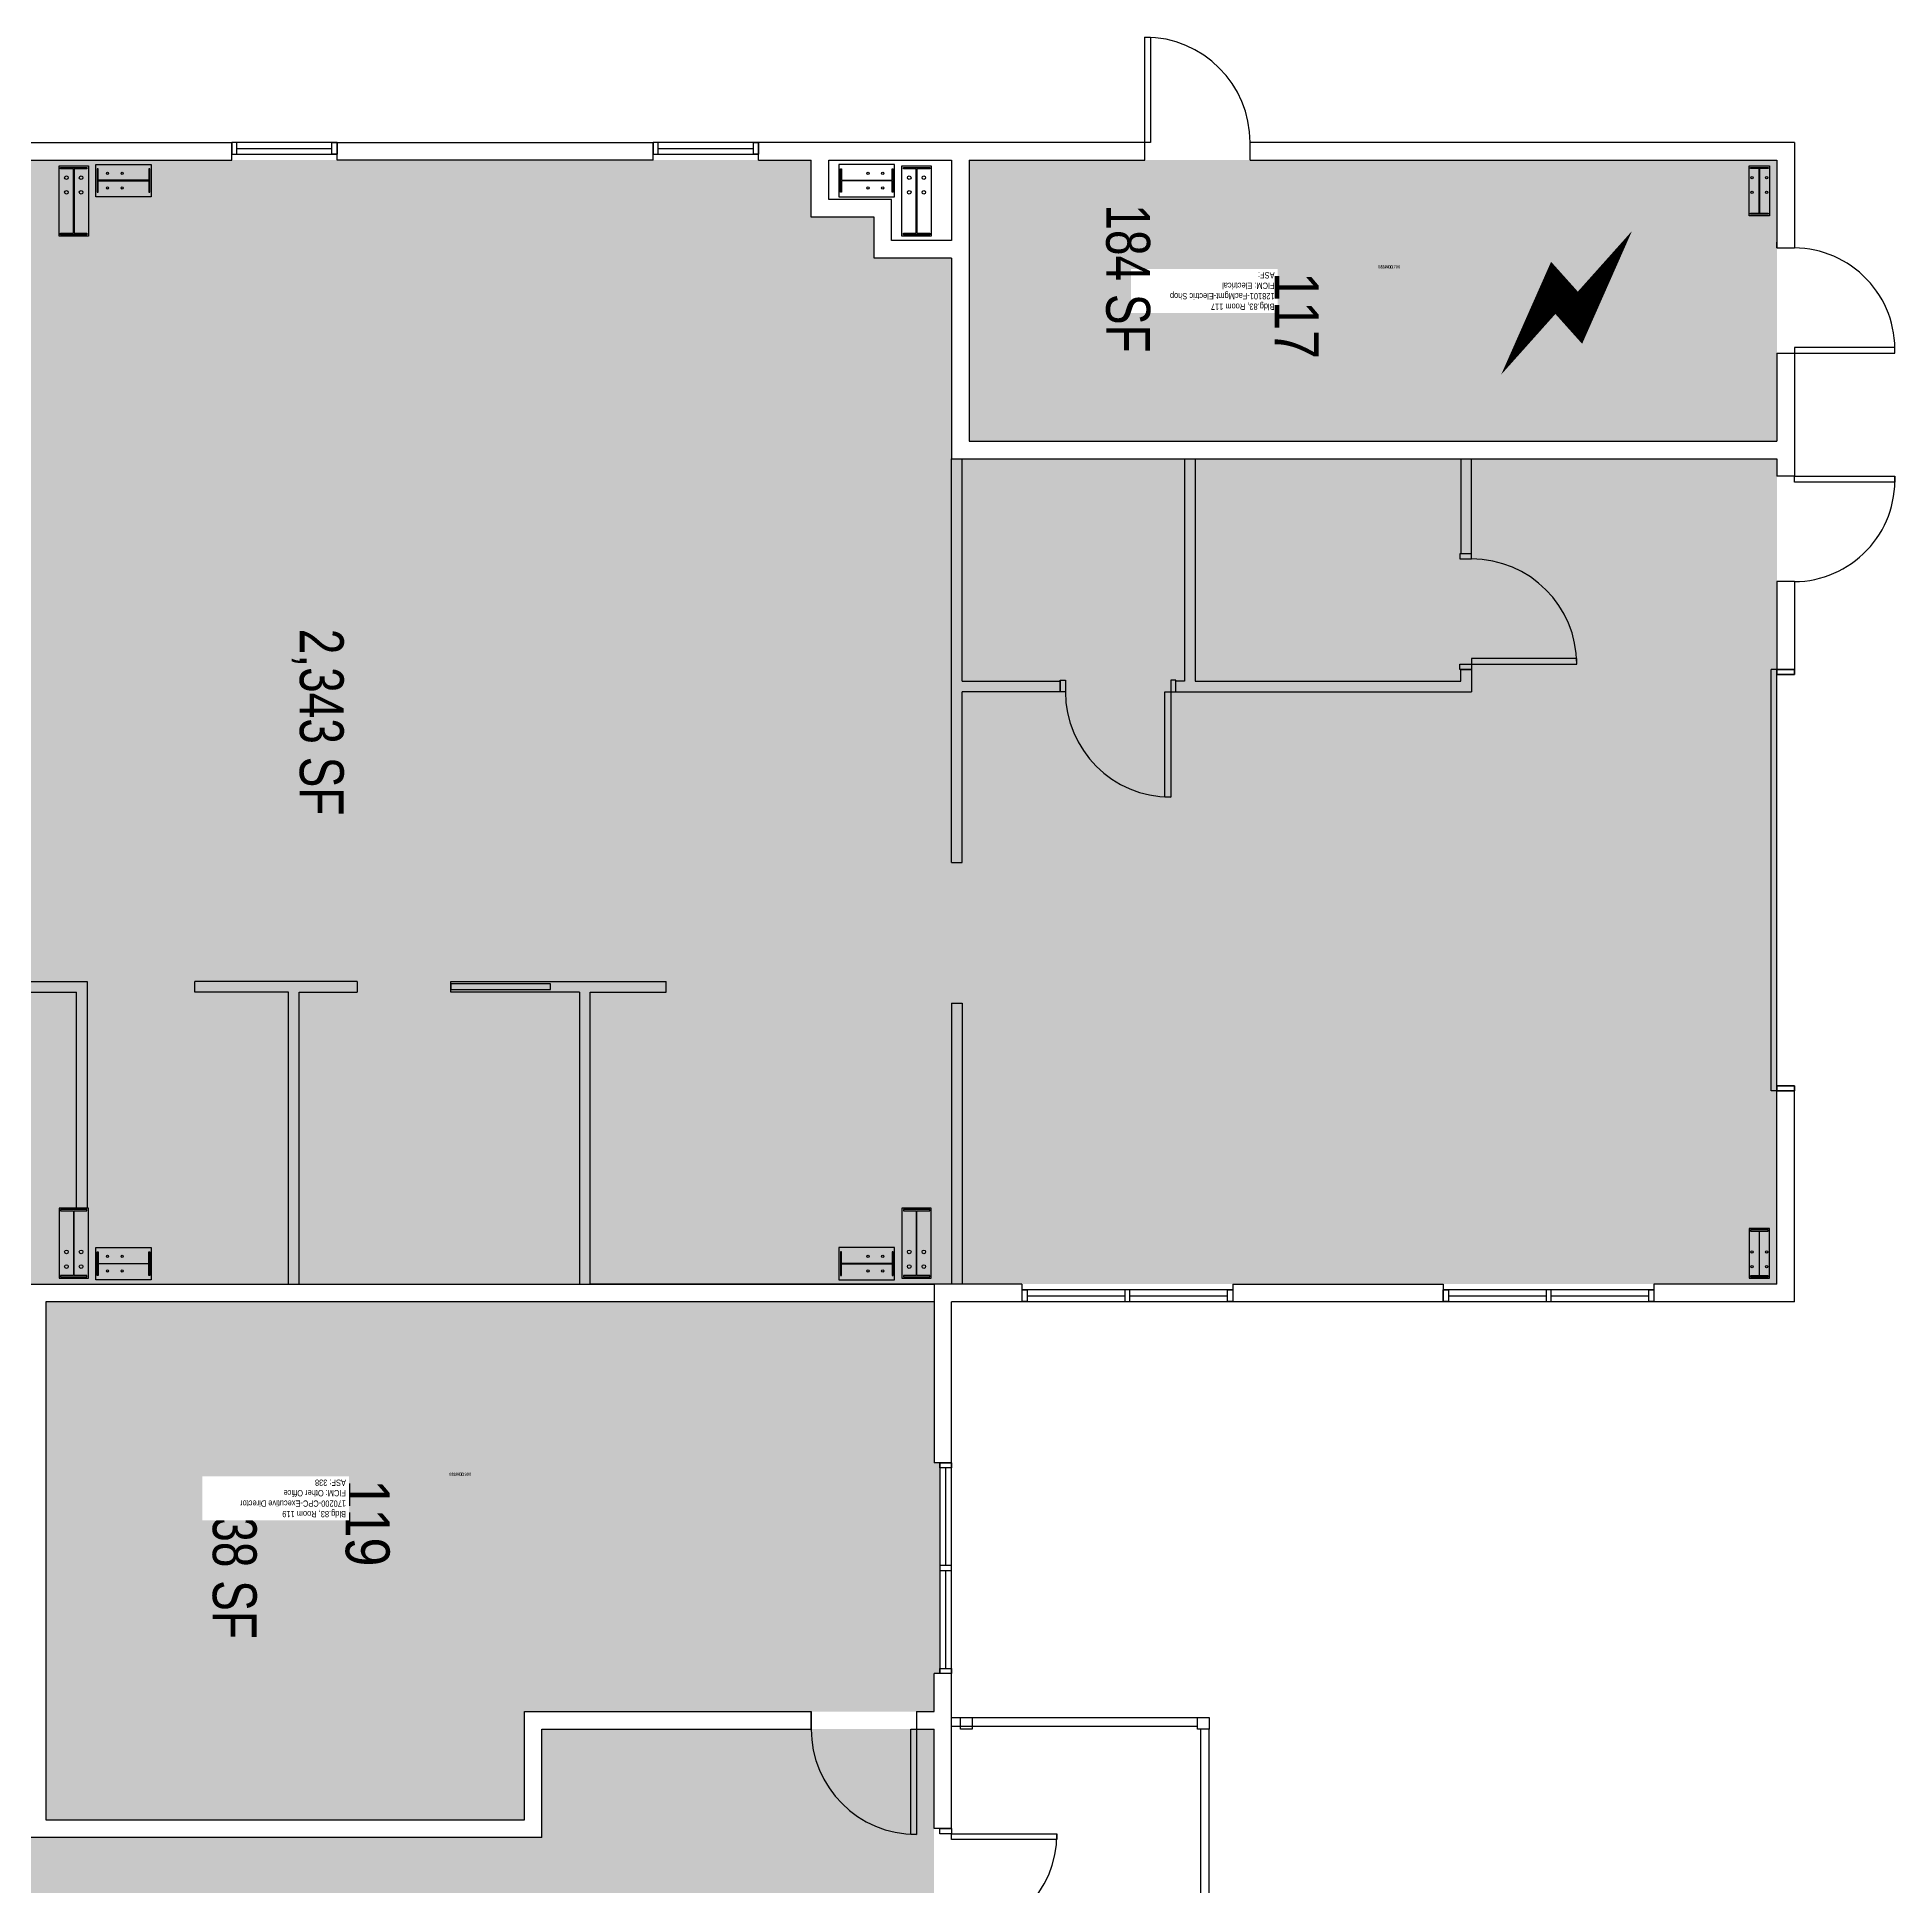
# Model space of a CAD drawing. Header units: inches. Extents: x 69173377 to 69175838, y 27696061 to 27697676.
# Drawn here: x 69175203 to 69175838, y 27696833 to 27697465 of the extents above; entities that cross this region are included whole.
import ezdxf
from ezdxf.enums import TextEntityAlignment as Align

# ---------------------------------------------------------------- set-up
doc = ezdxf.new("R2010")
doc.units = ezdxf.units.IN
doc.header["$LTSCALE"] = 0.5
doc.header["$MEASUREMENT"] = 0
for name, color, linetype in [('A-DOOR', 2, 'Continuous'), ('A-FLOR', 3, 'Continuous'), ('A-GLAZ', 1, 'Continuous'), ('A-IDEN-ICON', 4, 'Continuous'), ('A-IDEN-RNUM', 7, 'Continuous'), ('A-IDEN-SNUM', 4, 'Continuous'), ('A-IDEN-VNUM', 4, 'Continuous'), ('A-SITE', 3, 'Continuous'), ('A-WALL', 5, 'Continuous'), ('AREA-TEXT', 3, 'Continuous'), ('Rooms-Category-Color', 7, 'Continuous'), ('Rooms-College-Color', 7, 'Continuous'), ('Rooms-Department-Color', 7, 'Continuous'), ('Rooms-Division-Color', 7, 'Continuous'), ('Rooms-Information', 7, 'Continuous')]:
    doc.layers.add(name, color=color, linetype=linetype)
doc.styles.add('CP_AREA', font='arial.ttf', dxfattribs={"height": 15})
doc.styles.add('CP_ROOMSNUMBER', font='arial.ttf', dxfattribs={"height": 1})
doc.styles.add('CP_ROOMVNUMBER', font='arial.ttf', dxfattribs={"width": 0.85, "height": 0.075})

# ---------------------------------------------------------------- blocks, each defined once
blk = doc.blocks.new('CPELECT')
blk.add_lwpolyline([(0.0623, 0.0629, 0, 0.03, 0), (0.0105, -0.0168, 0.03, 0.03, 0), (-0.0105, 0.0068, 0.03, 0, 0), (-0.0623, -0.0729, 0.03, 0, 0)], format="xyseb")

msp = doc.modelspace()

# ---------------------------------------------------------------- hatches: boundary and pattern name
at = {"layer": 'Rooms-Category-Color', "true_color": 0xfa9ba3}
h = msp.add_hatch(color=241, dxfattribs=at)
edge = h.paths.add_edge_path()
edge.add_arc((69174801.78, 27696975.84), 222, 66.76855, 89.61286)
edge.add_line((69174803.28, 27697197.84), (69174803.28, 27697422.84))
edge.add_line((69174803.28, 27697422.84), (69175467.78, 27697422.84))
edge.add_line((69175467.78, 27697422.84), (69175467.78, 27697403.34))
edge.add_line((69175467.78, 27697403.34), (69175489.28, 27697403.34))
edge.add_line((69175489.28, 27697403.34), (69175489.28, 27697389.34))
edge.add_line((69175489.28, 27697389.34), (69175515.78, 27697389.34))
edge.add_line((69175515.78, 27697389.34), (69175515.78, 27697320.84))
edge.add_line((69175515.78, 27697320.84), (69175797.78, 27697320.84))
edge.add_line((69175797.78, 27697320.84), (69175797.78, 27697038.84))
edge.add_line((69175797.78, 27697038.84), (69174921.78, 27697038.84))
edge.add_line((69174921.78, 27697038.84), (69174921.78, 27697064.84))
edge.add_line((69174921.78, 27697064.84), (69174892.78, 27697064.84))
edge.add_line((69174892.78, 27697064.84), (69174892.78, 27697167.84))
edge.add_line((69174892.78, 27697167.84), (69174894.78, 27697167.84))
edge.add_line((69174894.78, 27697167.84), (69174894.78, 27697179.84))
edge.add_line((69174894.78, 27697179.84), (69174889.35, 27697179.84))
at = {"layer": 'Rooms-Category-Color', "true_color": 0xadadad}
msp.add_hatch(color=253, dxfattribs=at).paths.add_polyline_path([(69175797.78, 27697326.84), (69175797.78, 27697356.84), (69175797.78, 27697392.84), (69175797.78, 27697394.8), (69175797.78, 27697422.84), (69175617.78, 27697422.84), (69175581.78, 27697422.84), (69175521.78, 27697422.84), (69175521.78, 27697326.84)])
h = msp.add_hatch(color=253, dxfattribs=at)
edge = h.paths.add_edge_path()
edge.add_line((69174852.78, 27696267.84), (69174849.78, 27696267.84))
edge.add_line((69174849.78, 27696267.84), (69174849.78, 27696266.47))
edge.add_line((69174849.78, 27696266.47), (69174717.78, 27696266.47))
edge.add_line((69174717.78, 27696266.47), (69174717.78, 27696267.84))
edge.add_line((69174717.78, 27696267.84), (69174714.78, 27696267.84))
edge.add_line((69174714.78, 27696267.84), (69174714.78, 27696397.84))
edge.add_line((69174714.78, 27696397.84), (69174678.78, 27696397.84))
edge.add_line((69174678.78, 27696397.84), (69174678.78, 27696538.84))
edge.add_line((69174678.78, 27696538.84), (69174651.78, 27696538.84))
edge.add_line((69174651.78, 27696538.84), (69174651.78, 27696564.84))
edge.add_line((69174651.78, 27696564.84), (69174633.78, 27696564.84))
edge.add_line((69174633.78, 27696564.84), (69174633.78, 27696706.84))
edge.add_line((69174633.78, 27696706.84), (69174645.78, 27696706.84))
edge.add_line((69174645.78, 27696706.84), (69174645.78, 27696742.84))
edge.add_line((69174645.78, 27696742.84), (69174633.78, 27696742.84))
edge.add_line((69174633.78, 27696742.84), (69174633.78, 27696842.84))
edge.add_line((69174633.78, 27696842.84), (69174645.78, 27696842.84))
edge.add_line((69174645.78, 27696842.84), (69174645.78, 27696878.84))
edge.add_line((69174645.78, 27696878.84), (69174633.78, 27696878.84))
edge.add_line((69174633.78, 27696878.84), (69174633.78, 27697032.84))
edge.add_line((69174633.78, 27697032.84), (69174651.78, 27697032.84))
edge.add_line((69174651.78, 27697032.84), (69174651.78, 27697060.84))
edge.add_line((69174651.78, 27697060.84), (69174714.78, 27697060.84))
edge.add_line((69174714.78, 27697060.84), (69174714.78, 27697173.55))
edge.add_arc((69174801.78, 27696975.84), 216, 66.24805, 113.75195, ccw=False)
edge.add_line((69174888.78, 27697173.55), (69174888.78, 27697060.84))
edge.add_line((69174888.78, 27697060.84), (69174915.78, 27697060.84))
edge.add_line((69174915.78, 27697060.84), (69174915.78, 27696963.84))
edge.add_line((69174915.78, 27696963.84), (69174936.28, 27696963.84))
edge.add_line((69174936.28, 27696963.84), (69174936.28, 27696849.84))
edge.add_line((69174936.28, 27696849.84), (69175375.78, 27696849.84))
edge.add_line((69175375.78, 27696849.84), (69175375.78, 27696886.84))
edge.add_line((69175375.78, 27696886.84), (69175509.78, 27696886.84))
edge.add_line((69175509.78, 27696886.84), (69175509.78, 27696746.84))
edge.add_line((69175509.78, 27696746.84), (69175375.78, 27696746.84))
edge.add_line((69175375.78, 27696746.84), (69175375.78, 27696783.84))
edge.add_line((69175375.78, 27696783.84), (69175200.78, 27696783.84))
edge.add_line((69175200.78, 27696783.84), (69175200.78, 27696763.84))
edge.add_line((69175200.78, 27696763.84), (69175144.78, 27696763.84))
edge.add_line((69175144.78, 27696763.84), (69175144.78, 27696783.84))
edge.add_line((69175144.78, 27696783.84), (69174915.78, 27696783.84))
edge.add_line((69174915.78, 27696783.84), (69174915.78, 27696538.84))
edge.add_line((69174915.78, 27696538.84), (69174888.78, 27696538.84))
edge.add_line((69174888.78, 27696538.84), (69174888.78, 27696397.84))
edge.add_line((69174888.78, 27696397.84), (69174852.78, 27696397.84))
edge.add_line((69174852.78, 27696397.84), (69174852.78, 27696267.84))
at = {"layer": 'Rooms-Category-Color', "true_color": 0xfa9ba3}
msp.add_hatch(color=241, dxfattribs=at).paths.add_polyline_path([(69175467.78, 27696892.84), (69175503.78, 27696892.84), (69175509.78, 27696892.84), (69175509.78, 27696905.84), (69175511.78, 27696905.84), (69175511.78, 27696907.59), (69175511.78, 27696977.84), (69175509.78, 27696977.84), (69175509.78, 27697032.84), (69175206.28, 27697032.84), (69175206.28, 27696855.84), (69175369.78, 27696855.84), (69175369.78, 27696892.84)])
at = {"layer": 'Rooms-College-Color', "true_color": 0xadadad}
h = msp.add_hatch(color=253, dxfattribs=at)
edge = h.paths.add_edge_path()
edge.add_arc((69174801.78, 27696975.84), 222, 66.76855, 89.61286)
edge.add_line((69174803.28, 27697197.84), (69174803.28, 27697422.84))
edge.add_line((69174803.28, 27697422.84), (69175467.78, 27697422.84))
edge.add_line((69175467.78, 27697422.84), (69175467.78, 27697403.34))
edge.add_line((69175467.78, 27697403.34), (69175489.28, 27697403.34))
edge.add_line((69175489.28, 27697403.34), (69175489.28, 27697389.34))
edge.add_line((69175489.28, 27697389.34), (69175515.78, 27697389.34))
edge.add_line((69175515.78, 27697389.34), (69175515.78, 27697320.84))
edge.add_line((69175515.78, 27697320.84), (69175797.78, 27697320.84))
edge.add_line((69175797.78, 27697320.84), (69175797.78, 27697038.84))
edge.add_line((69175797.78, 27697038.84), (69174921.78, 27697038.84))
edge.add_line((69174921.78, 27697038.84), (69174921.78, 27697064.84))
edge.add_line((69174921.78, 27697064.84), (69174892.78, 27697064.84))
edge.add_line((69174892.78, 27697064.84), (69174892.78, 27697167.84))
edge.add_line((69174892.78, 27697167.84), (69174894.78, 27697167.84))
edge.add_line((69174894.78, 27697167.84), (69174894.78, 27697179.84))
edge.add_line((69174894.78, 27697179.84), (69174889.35, 27697179.84))
for points in [[(69175797.78, 27697326.84), (69175797.78, 27697356.84), (69175797.78, 27697392.84), (69175797.78, 27697394.8), (69175797.78, 27697422.84), (69175617.78, 27697422.84), (69175581.78, 27697422.84), (69175521.78, 27697422.84), (69175521.78, 27697326.84)], [(69175467.78, 27696892.84), (69175503.78, 27696892.84), (69175509.78, 27696892.84), (69175509.78, 27696905.84), (69175511.78, 27696905.84), (69175511.78, 27696907.59), (69175511.78, 27696977.84), (69175509.78, 27696977.84), (69175509.78, 27697032.84), (69175206.28, 27697032.84), (69175206.28, 27696855.84), (69175369.78, 27696855.84), (69175369.78, 27696892.84)]]:
    msp.add_hatch(color=253, dxfattribs=at).paths.add_polyline_path(points)
h = msp.add_hatch(color=253, dxfattribs=at)
edge = h.paths.add_edge_path()
edge.add_line((69174852.78, 27696267.84), (69174849.78, 27696267.84))
edge.add_line((69174849.78, 27696267.84), (69174849.78, 27696266.47))
edge.add_line((69174849.78, 27696266.47), (69174717.78, 27696266.47))
edge.add_line((69174717.78, 27696266.47), (69174717.78, 27696267.84))
edge.add_line((69174717.78, 27696267.84), (69174714.78, 27696267.84))
edge.add_line((69174714.78, 27696267.84), (69174714.78, 27696397.84))
edge.add_line((69174714.78, 27696397.84), (69174678.78, 27696397.84))
edge.add_line((69174678.78, 27696397.84), (69174678.78, 27696538.84))
edge.add_line((69174678.78, 27696538.84), (69174651.78, 27696538.84))
edge.add_line((69174651.78, 27696538.84), (69174651.78, 27696564.84))
edge.add_line((69174651.78, 27696564.84), (69174633.78, 27696564.84))
edge.add_line((69174633.78, 27696564.84), (69174633.78, 27696706.84))
edge.add_line((69174633.78, 27696706.84), (69174645.78, 27696706.84))
edge.add_line((69174645.78, 27696706.84), (69174645.78, 27696742.84))
edge.add_line((69174645.78, 27696742.84), (69174633.78, 27696742.84))
edge.add_line((69174633.78, 27696742.84), (69174633.78, 27696842.84))
edge.add_line((69174633.78, 27696842.84), (69174645.78, 27696842.84))
edge.add_line((69174645.78, 27696842.84), (69174645.78, 27696878.84))
edge.add_line((69174645.78, 27696878.84), (69174633.78, 27696878.84))
edge.add_line((69174633.78, 27696878.84), (69174633.78, 27697032.84))
edge.add_line((69174633.78, 27697032.84), (69174651.78, 27697032.84))
edge.add_line((69174651.78, 27697032.84), (69174651.78, 27697060.84))
edge.add_line((69174651.78, 27697060.84), (69174714.78, 27697060.84))
edge.add_line((69174714.78, 27697060.84), (69174714.78, 27697173.55))
edge.add_arc((69174801.78, 27696975.84), 216, 66.24805, 113.75195, ccw=False)
edge.add_line((69174888.78, 27697173.55), (69174888.78, 27697060.84))
edge.add_line((69174888.78, 27697060.84), (69174915.78, 27697060.84))
edge.add_line((69174915.78, 27697060.84), (69174915.78, 27696963.84))
edge.add_line((69174915.78, 27696963.84), (69174936.28, 27696963.84))
edge.add_line((69174936.28, 27696963.84), (69174936.28, 27696849.84))
edge.add_line((69174936.28, 27696849.84), (69175375.78, 27696849.84))
edge.add_line((69175375.78, 27696849.84), (69175375.78, 27696886.84))
edge.add_line((69175375.78, 27696886.84), (69175509.78, 27696886.84))
edge.add_line((69175509.78, 27696886.84), (69175509.78, 27696746.84))
edge.add_line((69175509.78, 27696746.84), (69175375.78, 27696746.84))
edge.add_line((69175375.78, 27696746.84), (69175375.78, 27696783.84))
edge.add_line((69175375.78, 27696783.84), (69175200.78, 27696783.84))
edge.add_line((69175200.78, 27696783.84), (69175200.78, 27696763.84))
edge.add_line((69175200.78, 27696763.84), (69175144.78, 27696763.84))
edge.add_line((69175144.78, 27696763.84), (69175144.78, 27696783.84))
edge.add_line((69175144.78, 27696783.84), (69174915.78, 27696783.84))
edge.add_line((69174915.78, 27696783.84), (69174915.78, 27696538.84))
edge.add_line((69174915.78, 27696538.84), (69174888.78, 27696538.84))
edge.add_line((69174888.78, 27696538.84), (69174888.78, 27696397.84))
edge.add_line((69174888.78, 27696397.84), (69174852.78, 27696397.84))
edge.add_line((69174852.78, 27696397.84), (69174852.78, 27696267.84))
at = {"layer": 'Rooms-Department-Color', "true_color": 0x80bc67}
h = msp.add_hatch(color=83, dxfattribs=at)
edge = h.paths.add_edge_path()
edge.add_arc((69174801.78, 27696975.84), 222, 66.76855, 89.61286)
edge.add_line((69174803.28, 27697197.84), (69174803.28, 27697422.84))
edge.add_line((69174803.28, 27697422.84), (69175467.78, 27697422.84))
edge.add_line((69175467.78, 27697422.84), (69175467.78, 27697403.34))
edge.add_line((69175467.78, 27697403.34), (69175489.28, 27697403.34))
edge.add_line((69175489.28, 27697403.34), (69175489.28, 27697389.34))
edge.add_line((69175489.28, 27697389.34), (69175515.78, 27697389.34))
edge.add_line((69175515.78, 27697389.34), (69175515.78, 27697320.84))
edge.add_line((69175515.78, 27697320.84), (69175797.78, 27697320.84))
edge.add_line((69175797.78, 27697320.84), (69175797.78, 27697038.84))
edge.add_line((69175797.78, 27697038.84), (69174921.78, 27697038.84))
edge.add_line((69174921.78, 27697038.84), (69174921.78, 27697064.84))
edge.add_line((69174921.78, 27697064.84), (69174892.78, 27697064.84))
edge.add_line((69174892.78, 27697064.84), (69174892.78, 27697167.84))
edge.add_line((69174892.78, 27697167.84), (69174894.78, 27697167.84))
edge.add_line((69174894.78, 27697167.84), (69174894.78, 27697179.84))
edge.add_line((69174894.78, 27697179.84), (69174889.35, 27697179.84))
at = {"layer": 'Rooms-Department-Color', "true_color": 0xacacac}
msp.add_hatch(color=253, dxfattribs=at).paths.add_polyline_path([(69175797.78, 27697326.84), (69175797.78, 27697356.84), (69175797.78, 27697392.84), (69175797.78, 27697394.8), (69175797.78, 27697422.84), (69175617.78, 27697422.84), (69175581.78, 27697422.84), (69175521.78, 27697422.84), (69175521.78, 27697326.84)])
h = msp.add_hatch(color=253, dxfattribs=at)
edge = h.paths.add_edge_path()
edge.add_line((69174852.78, 27696267.84), (69174849.78, 27696267.84))
edge.add_line((69174849.78, 27696267.84), (69174849.78, 27696266.47))
edge.add_line((69174849.78, 27696266.47), (69174717.78, 27696266.47))
edge.add_line((69174717.78, 27696266.47), (69174717.78, 27696267.84))
edge.add_line((69174717.78, 27696267.84), (69174714.78, 27696267.84))
edge.add_line((69174714.78, 27696267.84), (69174714.78, 27696397.84))
edge.add_line((69174714.78, 27696397.84), (69174678.78, 27696397.84))
edge.add_line((69174678.78, 27696397.84), (69174678.78, 27696538.84))
edge.add_line((69174678.78, 27696538.84), (69174651.78, 27696538.84))
edge.add_line((69174651.78, 27696538.84), (69174651.78, 27696564.84))
edge.add_line((69174651.78, 27696564.84), (69174633.78, 27696564.84))
edge.add_line((69174633.78, 27696564.84), (69174633.78, 27696706.84))
edge.add_line((69174633.78, 27696706.84), (69174645.78, 27696706.84))
edge.add_line((69174645.78, 27696706.84), (69174645.78, 27696742.84))
edge.add_line((69174645.78, 27696742.84), (69174633.78, 27696742.84))
edge.add_line((69174633.78, 27696742.84), (69174633.78, 27696842.84))
edge.add_line((69174633.78, 27696842.84), (69174645.78, 27696842.84))
edge.add_line((69174645.78, 27696842.84), (69174645.78, 27696878.84))
edge.add_line((69174645.78, 27696878.84), (69174633.78, 27696878.84))
edge.add_line((69174633.78, 27696878.84), (69174633.78, 27697032.84))
edge.add_line((69174633.78, 27697032.84), (69174651.78, 27697032.84))
edge.add_line((69174651.78, 27697032.84), (69174651.78, 27697060.84))
edge.add_line((69174651.78, 27697060.84), (69174714.78, 27697060.84))
edge.add_line((69174714.78, 27697060.84), (69174714.78, 27697173.55))
edge.add_arc((69174801.78, 27696975.84), 216, 66.24805, 113.75195, ccw=False)
edge.add_line((69174888.78, 27697173.55), (69174888.78, 27697060.84))
edge.add_line((69174888.78, 27697060.84), (69174915.78, 27697060.84))
edge.add_line((69174915.78, 27697060.84), (69174915.78, 27696963.84))
edge.add_line((69174915.78, 27696963.84), (69174936.28, 27696963.84))
edge.add_line((69174936.28, 27696963.84), (69174936.28, 27696849.84))
edge.add_line((69174936.28, 27696849.84), (69175375.78, 27696849.84))
edge.add_line((69175375.78, 27696849.84), (69175375.78, 27696886.84))
edge.add_line((69175375.78, 27696886.84), (69175509.78, 27696886.84))
edge.add_line((69175509.78, 27696886.84), (69175509.78, 27696746.84))
edge.add_line((69175509.78, 27696746.84), (69175375.78, 27696746.84))
edge.add_line((69175375.78, 27696746.84), (69175375.78, 27696783.84))
edge.add_line((69175375.78, 27696783.84), (69175200.78, 27696783.84))
edge.add_line((69175200.78, 27696783.84), (69175200.78, 27696763.84))
edge.add_line((69175200.78, 27696763.84), (69175144.78, 27696763.84))
edge.add_line((69175144.78, 27696763.84), (69175144.78, 27696783.84))
edge.add_line((69175144.78, 27696783.84), (69174915.78, 27696783.84))
edge.add_line((69174915.78, 27696783.84), (69174915.78, 27696538.84))
edge.add_line((69174915.78, 27696538.84), (69174888.78, 27696538.84))
edge.add_line((69174888.78, 27696538.84), (69174888.78, 27696397.84))
edge.add_line((69174888.78, 27696397.84), (69174852.78, 27696397.84))
edge.add_line((69174852.78, 27696397.84), (69174852.78, 27696267.84))
at = {"layer": 'Rooms-Department-Color', "true_color": 0x80bc67}
msp.add_hatch(color=83, dxfattribs=at).paths.add_polyline_path([(69175467.78, 27696892.84), (69175503.78, 27696892.84), (69175509.78, 27696892.84), (69175509.78, 27696905.84), (69175511.78, 27696905.84), (69175511.78, 27696907.59), (69175511.78, 27696977.84), (69175509.78, 27696977.84), (69175509.78, 27697032.84), (69175206.28, 27697032.84), (69175206.28, 27696855.84), (69175369.78, 27696855.84), (69175369.78, 27696892.84)])
at = {"layer": 'Rooms-Division-Color', "true_color": 0x80bc67}
h = msp.add_hatch(color=83, dxfattribs=at)
edge = h.paths.add_edge_path()
edge.add_arc((69174801.78, 27696975.84), 222, 66.76855, 89.61286)
edge.add_line((69174803.28, 27697197.84), (69174803.28, 27697422.84))
edge.add_line((69174803.28, 27697422.84), (69175467.78, 27697422.84))
edge.add_line((69175467.78, 27697422.84), (69175467.78, 27697403.34))
edge.add_line((69175467.78, 27697403.34), (69175489.28, 27697403.34))
edge.add_line((69175489.28, 27697403.34), (69175489.28, 27697389.34))
edge.add_line((69175489.28, 27697389.34), (69175515.78, 27697389.34))
edge.add_line((69175515.78, 27697389.34), (69175515.78, 27697320.84))
edge.add_line((69175515.78, 27697320.84), (69175797.78, 27697320.84))
edge.add_line((69175797.78, 27697320.84), (69175797.78, 27697038.84))
edge.add_line((69175797.78, 27697038.84), (69174921.78, 27697038.84))
edge.add_line((69174921.78, 27697038.84), (69174921.78, 27697064.84))
edge.add_line((69174921.78, 27697064.84), (69174892.78, 27697064.84))
edge.add_line((69174892.78, 27697064.84), (69174892.78, 27697167.84))
edge.add_line((69174892.78, 27697167.84), (69174894.78, 27697167.84))
edge.add_line((69174894.78, 27697167.84), (69174894.78, 27697179.84))
edge.add_line((69174894.78, 27697179.84), (69174889.35, 27697179.84))
at = {"layer": 'Rooms-Division-Color', "true_color": 0xadadad}
msp.add_hatch(color=253, dxfattribs=at).paths.add_polyline_path([(69175797.78, 27697326.84), (69175797.78, 27697356.84), (69175797.78, 27697392.84), (69175797.78, 27697394.8), (69175797.78, 27697422.84), (69175617.78, 27697422.84), (69175581.78, 27697422.84), (69175521.78, 27697422.84), (69175521.78, 27697326.84)])
h = msp.add_hatch(color=253, dxfattribs=at)
edge = h.paths.add_edge_path()
edge.add_line((69174852.78, 27696267.84), (69174849.78, 27696267.84))
edge.add_line((69174849.78, 27696267.84), (69174849.78, 27696266.47))
edge.add_line((69174849.78, 27696266.47), (69174717.78, 27696266.47))
edge.add_line((69174717.78, 27696266.47), (69174717.78, 27696267.84))
edge.add_line((69174717.78, 27696267.84), (69174714.78, 27696267.84))
edge.add_line((69174714.78, 27696267.84), (69174714.78, 27696397.84))
edge.add_line((69174714.78, 27696397.84), (69174678.78, 27696397.84))
edge.add_line((69174678.78, 27696397.84), (69174678.78, 27696538.84))
edge.add_line((69174678.78, 27696538.84), (69174651.78, 27696538.84))
edge.add_line((69174651.78, 27696538.84), (69174651.78, 27696564.84))
edge.add_line((69174651.78, 27696564.84), (69174633.78, 27696564.84))
edge.add_line((69174633.78, 27696564.84), (69174633.78, 27696706.84))
edge.add_line((69174633.78, 27696706.84), (69174645.78, 27696706.84))
edge.add_line((69174645.78, 27696706.84), (69174645.78, 27696742.84))
edge.add_line((69174645.78, 27696742.84), (69174633.78, 27696742.84))
edge.add_line((69174633.78, 27696742.84), (69174633.78, 27696842.84))
edge.add_line((69174633.78, 27696842.84), (69174645.78, 27696842.84))
edge.add_line((69174645.78, 27696842.84), (69174645.78, 27696878.84))
edge.add_line((69174645.78, 27696878.84), (69174633.78, 27696878.84))
edge.add_line((69174633.78, 27696878.84), (69174633.78, 27697032.84))
edge.add_line((69174633.78, 27697032.84), (69174651.78, 27697032.84))
edge.add_line((69174651.78, 27697032.84), (69174651.78, 27697060.84))
edge.add_line((69174651.78, 27697060.84), (69174714.78, 27697060.84))
edge.add_line((69174714.78, 27697060.84), (69174714.78, 27697173.55))
edge.add_arc((69174801.78, 27696975.84), 216, 66.24805, 113.75195, ccw=False)
edge.add_line((69174888.78, 27697173.55), (69174888.78, 27697060.84))
edge.add_line((69174888.78, 27697060.84), (69174915.78, 27697060.84))
edge.add_line((69174915.78, 27697060.84), (69174915.78, 27696963.84))
edge.add_line((69174915.78, 27696963.84), (69174936.28, 27696963.84))
edge.add_line((69174936.28, 27696963.84), (69174936.28, 27696849.84))
edge.add_line((69174936.28, 27696849.84), (69175375.78, 27696849.84))
edge.add_line((69175375.78, 27696849.84), (69175375.78, 27696886.84))
edge.add_line((69175375.78, 27696886.84), (69175509.78, 27696886.84))
edge.add_line((69175509.78, 27696886.84), (69175509.78, 27696746.84))
edge.add_line((69175509.78, 27696746.84), (69175375.78, 27696746.84))
edge.add_line((69175375.78, 27696746.84), (69175375.78, 27696783.84))
edge.add_line((69175375.78, 27696783.84), (69175200.78, 27696783.84))
edge.add_line((69175200.78, 27696783.84), (69175200.78, 27696763.84))
edge.add_line((69175200.78, 27696763.84), (69175144.78, 27696763.84))
edge.add_line((69175144.78, 27696763.84), (69175144.78, 27696783.84))
edge.add_line((69175144.78, 27696783.84), (69174915.78, 27696783.84))
edge.add_line((69174915.78, 27696783.84), (69174915.78, 27696538.84))
edge.add_line((69174915.78, 27696538.84), (69174888.78, 27696538.84))
edge.add_line((69174888.78, 27696538.84), (69174888.78, 27696397.84))
edge.add_line((69174888.78, 27696397.84), (69174852.78, 27696397.84))
edge.add_line((69174852.78, 27696397.84), (69174852.78, 27696267.84))
at = {"layer": 'Rooms-Division-Color', "true_color": 0x80bc67}
msp.add_hatch(color=83, dxfattribs=at).paths.add_polyline_path([(69175467.78, 27696892.84), (69175503.78, 27696892.84), (69175509.78, 27696892.84), (69175509.78, 27696905.84), (69175511.78, 27696905.84), (69175511.78, 27696907.59), (69175511.78, 27696977.84), (69175509.78, 27696977.84), (69175509.78, 27697032.84), (69175206.28, 27697032.84), (69175206.28, 27696855.84), (69175369.78, 27696855.84), (69175369.78, 27696892.84)])

# ---------------------------------------------------------------- linework, layer by layer
at = {"layer": 'A-DOOR'}
for p, q in [((69175795.83, 27697104.84), (69175795.83, 27697248.84)), ((69175797.78, 27697248.84), (69175795.83, 27697248.84)), ((69175803.78, 27697247.09), (69175797.78, 27697247.09)), ((69175797.78, 27697106.59), (69175797.78, 27697247.09)), ((69175797.78, 27697104.84), (69175795.78, 27697104.84))]:
    msp.add_line(p, q, dxfattribs=at)
for points in [[(69175581.78, 27697428.84), (69175581.78, 27697464.84), (69175583.78, 27697464.84), (69175583.78, 27697428.84)], [(69175803.78, 27697356.84), (69175838.06, 27697356.84), (69175838.06, 27697358.84), (69175803.78, 27697358.84)], [(69175803.78, 27697314.84), (69175838.06, 27697314.84), (69175838.06, 27697312.84), (69175803.78, 27697312.84)], [(69175693.41, 27697250.59), (69175729.41, 27697250.59), (69175729.41, 27697252.59), (69175693.41, 27697252.59)], [(69175590.66, 27697241.22), (69175590.66, 27697205.22), (69175588.66, 27697205.22), (69175588.66, 27697241.22)], [(69175344.66, 27697139.45), (69175378.66, 27697139.45), (69175378.66, 27697141.45), (69175344.66, 27697141.45)], [(69175503.78, 27696886.84), (69175503.78, 27696850.84), (69175501.78, 27696850.84), (69175501.78, 27696886.84)], [(69175515.78, 27696851.09), (69175551.78, 27696851.09), (69175551.78, 27696849.09), (69175515.78, 27696849.09)]]:
    msp.add_lwpolyline(points, close=True, dxfattribs=at)
for points in [[(69175797.78, 27697248.84), (69175803.78, 27697248.84), (69175803.78, 27697247.09), (69175797.78, 27697247.09), (69175797.78, 27697248.84)], [(69175797.78, 27697247.09), (69175803.78, 27697247.09), (69175803.78, 27697248.84), (69175797.78, 27697248.84), (69175797.78, 27697247.09)], [(69175797.78, 27697106.59), (69175803.78, 27697106.59), (69175803.78, 27697104.84), (69175797.78, 27697104.84), (69175797.78, 27697106.59)], [(69175797.78, 27697104.84), (69175803.78, 27697104.84), (69175803.78, 27697106.59), (69175797.78, 27697106.59), (69175797.78, 27697104.84)]]:
    msp.add_lwpolyline(points, dxfattribs=at)
for centre, radius, start, end in [((69175581.78, 27697428.84), 36, 0, 90), ((69175803.53, 27697358.27), 34.57, 357.62422, 89.57401), ((69175803.53, 27697313.41), 34.57, 270.42599, 2.37578), ((69175693.41, 27697250.59), 36, 0, 90), ((69175590.66, 27697241.22), 36, 180, 270), ((69175503.78, 27696886.84), 36, 180, 270), ((69175515.78, 27696851.09), 36, 270, 0)]:
    msp.add_arc(centre, radius, start, end, dxfattribs=at)
at = {"layer": 'A-FLOR'}
for points in [[(69175210.78, 27697420.84), (69175220.78, 27697420.84), (69175220.78, 27697396.84), (69175210.78, 27697396.84)], [(69175215.66, 27697397.84), (69175215.66, 27697419.84), (69175211.28, 27697419.84), (69175211.28, 27697420.34), (69175220.28, 27697420.34), (69175220.28, 27697419.84), (69175215.91, 27697419.84), (69175215.91, 27697397.84), (69175220.28, 27697397.84), (69175220.28, 27697397.34), (69175211.28, 27697397.34), (69175211.28, 27697397.84)], [(69175223.28, 27697421.34), (69175242.28, 27697421.34), (69175242.28, 27697410.34), (69175223.28, 27697410.34)], [(69175224.16, 27697415.75), (69175241.41, 27697415.75), (69175241.41, 27697411.84), (69175241.78, 27697411.84), (69175241.78, 27697419.84), (69175241.41, 27697419.84), (69175241.41, 27697415.94), (69175224.16, 27697415.94), (69175224.16, 27697419.84), (69175223.78, 27697419.84), (69175223.78, 27697411.84), (69175224.16, 27697411.84)], [(69175496.28, 27697421.34), (69175477.28, 27697421.34), (69175477.28, 27697410.34), (69175496.28, 27697410.34)], [(69175495.41, 27697415.75), (69175478.16, 27697415.75), (69175478.16, 27697411.84), (69175477.78, 27697411.84), (69175477.78, 27697419.84), (69175478.16, 27697419.84), (69175478.16, 27697415.94), (69175495.41, 27697415.94), (69175495.41, 27697419.84), (69175495.78, 27697419.84), (69175495.78, 27697411.84), (69175495.41, 27697411.84)], [(69175498.78, 27697420.84), (69175508.78, 27697420.84), (69175508.78, 27697396.84), (69175498.78, 27697396.84)], [(69175503.66, 27697397.84), (69175503.66, 27697419.84), (69175499.28, 27697419.84), (69175499.28, 27697420.34), (69175508.28, 27697420.34), (69175508.28, 27697419.84), (69175503.91, 27697419.84), (69175503.91, 27697397.84), (69175508.28, 27697397.84), (69175508.28, 27697397.34), (69175499.28, 27697397.34), (69175499.28, 27697397.84)], [(69175788.28, 27697420.84), (69175795.28, 27697420.84), (69175795.28, 27697403.84), (69175788.28, 27697403.84)], [(69175791.69, 27697404.72), (69175791.69, 27697419.97), (69175788.78, 27697419.97), (69175788.78, 27697420.34), (69175794.78, 27697420.34), (69175794.78, 27697419.97), (69175791.88, 27697419.97), (69175791.88, 27697404.72), (69175794.78, 27697404.72), (69175794.78, 27697404.34), (69175788.78, 27697404.34), (69175788.78, 27697404.72)], [(69175210.78, 27697040.84), (69175220.78, 27697040.84), (69175220.78, 27697064.84), (69175210.78, 27697064.84)], [(69175215.66, 27697063.84), (69175215.66, 27697041.84), (69175211.28, 27697041.84), (69175211.28, 27697041.34), (69175220.28, 27697041.34), (69175220.28, 27697041.84), (69175215.91, 27697041.84), (69175215.91, 27697063.84), (69175220.28, 27697063.84), (69175220.28, 27697064.34), (69175211.28, 27697064.34), (69175211.28, 27697063.84)], [(69175498.78, 27697040.84), (69175508.78, 27697040.84), (69175508.78, 27697064.84), (69175498.78, 27697064.84)], [(69175503.66, 27697063.84), (69175503.66, 27697041.84), (69175499.28, 27697041.84), (69175499.28, 27697041.34), (69175508.28, 27697041.34), (69175508.28, 27697041.84), (69175503.91, 27697041.84), (69175503.91, 27697063.84), (69175508.28, 27697063.84), (69175508.28, 27697064.34), (69175499.28, 27697064.34), (69175499.28, 27697063.84)], [(69175788.28, 27697040.84), (69175795.28, 27697040.84), (69175795.28, 27697057.84), (69175788.28, 27697057.84)], [(69175791.69, 27697056.97), (69175791.69, 27697041.72), (69175788.78, 27697041.72), (69175788.78, 27697041.34), (69175794.78, 27697041.34), (69175794.78, 27697041.72), (69175791.88, 27697041.72), (69175791.88, 27697056.97), (69175794.78, 27697056.97), (69175794.78, 27697057.34), (69175788.78, 27697057.34), (69175788.78, 27697056.97)], [(69175223.28, 27697051.34), (69175242.28, 27697051.34), (69175242.28, 27697040.34), (69175223.28, 27697040.34)], [(69175496.28, 27697051.34), (69175477.28, 27697051.34), (69175477.28, 27697040.34), (69175496.28, 27697040.34)], [(69175224.16, 27697045.94), (69175241.41, 27697045.94), (69175241.41, 27697049.84), (69175241.78, 27697049.84), (69175241.78, 27697041.84), (69175241.41, 27697041.84), (69175241.41, 27697045.75), (69175224.16, 27697045.75), (69175224.16, 27697041.84), (69175223.78, 27697041.84), (69175223.78, 27697049.84), (69175224.16, 27697049.84)], [(69175495.41, 27697045.94), (69175478.16, 27697045.94), (69175478.16, 27697049.84), (69175477.78, 27697049.84), (69175477.78, 27697041.84), (69175478.16, 27697041.84), (69175478.16, 27697045.75), (69175495.41, 27697045.75), (69175495.41, 27697041.84), (69175495.78, 27697041.84), (69175495.78, 27697049.84), (69175495.41, 27697049.84)]]:
    msp.add_lwpolyline(points, close=True, dxfattribs=at)
for centre, radius in [((69175213.28, 27697416.84), 0.625), ((69175218.28, 27697416.84), 0.625), ((69175227.33, 27697418.34), 0.375), ((69175227.33, 27697413.34), 0.375), ((69175232.33, 27697418.34), 0.375), ((69175232.33, 27697413.34), 0.375), ((69175487.23, 27697418.34), 0.375), ((69175487.23, 27697413.34), 0.375), ((69175492.23, 27697418.34), 0.375), ((69175492.23, 27697413.34), 0.375), ((69175501.28, 27697416.84), 0.625), ((69175506.28, 27697416.84), 0.625), ((69175789.28, 27697416.84), 0.375), ((69175794.28, 27697416.84), 0.375), ((69175213.28, 27697411.84), 0.625), ((69175218.28, 27697411.84), 0.625), ((69175501.28, 27697411.84), 0.625), ((69175506.28, 27697411.84), 0.625), ((69175789.28, 27697411.84), 0.375), ((69175794.28, 27697411.84), 0.375), ((69175213.28, 27697049.84), 0.625), ((69175213.28, 27697044.84), 0.625), ((69175218.28, 27697049.84), 0.625), ((69175218.28, 27697044.84), 0.625), ((69175227.33, 27697048.34), 0.375), ((69175232.33, 27697048.34), 0.375), ((69175487.23, 27697048.34), 0.375), ((69175492.23, 27697048.34), 0.375), ((69175501.28, 27697049.84), 0.625), ((69175501.28, 27697044.84), 0.625), ((69175506.28, 27697049.84), 0.625), ((69175506.28, 27697044.84), 0.625), ((69175789.28, 27697049.84), 0.375), ((69175789.28, 27697044.84), 0.375), ((69175794.28, 27697049.84), 0.375), ((69175794.28, 27697044.84), 0.375), ((69175227.33, 27697043.34), 0.375), ((69175232.33, 27697043.34), 0.375), ((69175487.23, 27697043.34), 0.375), ((69175492.23, 27697043.34), 0.375)]:
    msp.add_circle(centre, radius, dxfattribs=at)
at = {"layer": 'A-GLAZ'}
for p, q in [((69175305.78, 27697428.84), (69175269.78, 27697428.84)), ((69175271.53, 27697426.84), (69175304.03, 27697426.84)), ((69175449.78, 27697428.84), (69175413.78, 27697428.84)), ((69175415.53, 27697426.84), (69175448.03, 27697426.84)), ((69175269.78, 27697424.84), (69175305.78, 27697424.84)), ((69175413.78, 27697424.84), (69175449.78, 27697424.84)), ((69175611.83, 27697036.89), (69175539.83, 27697036.89)), ((69175539.83, 27697032.89), (69175611.83, 27697032.89)), ((69175541.58, 27697034.89), (69175574.95, 27697034.89)), ((69175576.7, 27697034.89), (69175610.08, 27697034.89)), ((69175755.78, 27697036.89), (69175683.78, 27697036.89)), ((69175683.78, 27697032.89), (69175755.78, 27697032.89)), ((69175685.53, 27697034.89), (69175718.91, 27697034.89)), ((69175720.66, 27697034.89), (69175754.03, 27697034.89)), ((69175511.78, 27696977.84), (69175511.78, 27696905.84)), ((69175513.78, 27696942.72), (69175513.78, 27696976.09)), ((69175515.78, 27696905.84), (69175515.78, 27696977.84)), ((69175513.78, 27696907.59), (69175513.78, 27696940.97))]:
    msp.add_line(p, q, dxfattribs=at)
at = {"layer": 'A-SITE'}
for p, q in [((69175515.78, 27696890.84), (69175599.78, 27696890.84)), ((69175515.78, 27696887.84), (69175599.78, 27696887.84)), ((69175600.78, 27696886.84), (69175600.78, 27696653.43)), ((69175603.78, 27696710.97), (69175603.78, 27696886.84))]:
    msp.add_line(p, q, dxfattribs=at)
msp.add_lwpolyline([(69175599.78, 27696890.84), (69175603.78, 27696890.84), (69175603.78, 27696886.84), (69175599.78, 27696886.84)], close=True, dxfattribs=at)
at = {"layer": 'A-WALL'}
for p, q in [((69175161.78, 27697428.84), (69175269.78, 27697428.84)), ((69175269.78, 27697422.84), (69175269.78, 27697428.84)), ((69175305.78, 27697428.84), (69175413.78, 27697428.84)), ((69175305.78, 27697422.84), (69175305.78, 27697428.84)), ((69175413.78, 27697422.84), (69175413.78, 27697428.84)), ((69175581.78, 27697428.84), (69175449.78, 27697428.84)), ((69175449.78, 27697422.84), (69175449.78, 27697428.84)), ((69175581.78, 27697422.84), (69175581.78, 27697428.84)), ((69175803.78, 27697428.84), (69175617.78, 27697428.84)), ((69175617.78, 27697422.84), (69175617.78, 27697428.84)), ((69175803.78, 27697428.84), (69175803.78, 27697392.84)), ((69175161.78, 27697422.84), (69175269.78, 27697422.84)), ((69175413.78, 27697422.84), (69175305.78, 27697422.84)), ((69175449.78, 27697422.84), (69175467.78, 27697422.84)), ((69175467.78, 27697403.34), (69175467.78, 27697422.84)), ((69175473.78, 27697409.34), (69175473.78, 27697422.84)), ((69175473.78, 27697422.84), (69175515.78, 27697422.84)), ((69175515.78, 27697422.84), (69175515.78, 27697395.34)), ((69175521.78, 27697422.84), (69175521.78, 27697326.84)), ((69175521.78, 27697422.84), (69175581.78, 27697422.84)), ((69175617.78, 27697422.84), (69175797.78, 27697422.84)), ((69175797.78, 27697422.84), (69175797.78, 27697392.84)), ((69175495.28, 27697409.34), (69175473.78, 27697409.34)), ((69175495.28, 27697395.34), (69175495.28, 27697409.34)), ((69175489.28, 27697403.34), (69175467.78, 27697403.34)), ((69175489.28, 27697389.34), (69175489.28, 27697403.34)), ((69175515.78, 27697395.34), (69175495.28, 27697395.34)), ((69175797.78, 27697394.8), (69175797.78, 27697392.84)), ((69175797.78, 27697392.84), (69175797.78, 27697394.8)), ((69175515.78, 27697389.34), (69175489.28, 27697389.34)), ((69175515.78, 27697389.34), (69175515.78, 27697320.84)), ((69175797.78, 27697392.84), (69175803.78, 27697392.84)), ((69175797.78, 27697356.84), (69175803.78, 27697356.84)), ((69175797.78, 27697356.84), (69175797.78, 27697326.84)), ((69175803.78, 27697356.84), (69175803.78, 27697314.84)), ((69175521.78, 27697326.84), (69175797.78, 27697326.84)), ((69175515.78, 27697320.84), (69175797.78, 27697320.84)), ((69175515.78, 27697182.86), (69175515.78, 27697320.84)), ((69175519.41, 27697244.84), (69175519.41, 27697320.84)), ((69175519.41, 27697320.84), (69175595.41, 27697320.84)), ((69175595.41, 27697320.84), (69175595.41, 27697244.84)), ((69175599.03, 27697320.84), (69175599.03, 27697244.84)), ((69175689.78, 27697320.84), (69175689.78, 27697288.34)), ((69175693.41, 27697288.34), (69175693.41, 27697320.84)), ((69175797.78, 27697320.84), (69175797.78, 27697314.84)), ((69175803.78, 27697314.84), (69175797.78, 27697314.84)), ((69175803.78, 27697278.84), (69175797.78, 27697278.84)), ((69175797.78, 27697278.84), (69175797.78, 27697248.84)), ((69175803.78, 27697278.84), (69175803.78, 27697248.84)), ((69175803.78, 27697254.84), (69175803.78, 27697248.84)), ((69175803.78, 27697254.84), (69175803.78, 27697248.84)), ((69175689.78, 27697244.84), (69175689.78, 27697248.84)), ((69175689.78, 27697248.84), (69175693.41, 27697248.84)), ((69175693.41, 27697248.84), (69175693.41, 27697241.22)), ((69175797.78, 27697248.84), (69175803.78, 27697248.84)), ((69175519.41, 27697244.84), (69175552.91, 27697244.84)), ((69175552.91, 27697244.84), (69175552.91, 27697241.22)), ((69175595.41, 27697244.84), (69175592.41, 27697244.84)), ((69175599.03, 27697244.84), (69175689.78, 27697244.84)), ((69175519.41, 27697182.86), (69175519.41, 27697241.22)), ((69175552.91, 27697241.22), (69175519.41, 27697241.22)), ((69175592.41, 27697241.22), (69175693.41, 27697241.22)), ((69175515.78, 27697182.86), (69175519.41, 27697182.86)), ((69175188.91, 27697142.26), (69175220.41, 27697142.26)), ((69175220.41, 27697142.26), (69175220.41, 27697064.84)), ((69175257.16, 27697138.64), (69175257.16, 27697142.26)), ((69175312.66, 27697142.26), (69175257.16, 27697142.26)), ((69175312.66, 27697142.26), (69175312.66, 27697138.64)), ((69175344.66, 27697138.64), (69175344.66, 27697142.26)), ((69175344.66, 27697142.26), (69175418.28, 27697142.26)), ((69175418.28, 27697138.64), (69175418.28, 27697142.26)), ((69175188.91, 27697138.64), (69175216.78, 27697138.64)), ((69175216.78, 27697064.84), (69175216.78, 27697138.64)), ((69175289.16, 27697138.64), (69175257.16, 27697138.64)), ((69175289.16, 27697038.84), (69175289.16, 27697138.64)), ((69175292.78, 27697038.84), (69175292.78, 27697138.64)), ((69175292.78, 27697138.64), (69175312.66, 27697138.64)), ((69175388.66, 27697138.64), (69175344.66, 27697138.64)), ((69175388.66, 27697138.64), (69175388.66, 27697038.84)), ((69175392.28, 27697038.84), (69175392.28, 27697138.64)), ((69175392.28, 27697138.64), (69175418.28, 27697138.64)), ((69175515.78, 27697134.86), (69175515.78, 27697038.84)), ((69175515.78, 27697134.86), (69175519.41, 27697134.86)), ((69175519.41, 27697134.86), (69175519.41, 27697038.84)), ((69175797.78, 27697038.84), (69175797.78, 27697104.84)), ((69175803.78, 27697104.84), (69175797.78, 27697104.84)), ((69175797.78, 27697104.84), (69175803.78, 27697104.84)), ((69175803.78, 27697036.88), (69175803.78, 27697104.84)), ((69175220.41, 27697064.84), (69175216.78, 27697064.84)), ((69175803.78, 27697032.84), (69175803.78, 27697064.84)), ((69174921.78, 27697038.84), (69175206.28, 27697038.84)), ((69175206.28, 27697038.84), (69175509.78, 27697038.84)), ((69175515.78, 27697038.84), (69175392.28, 27697038.84)), ((69175539.78, 27697038.84), (69175509.78, 27697038.84)), ((69175509.78, 27697038.84), (69175509.78, 27696977.84)), ((69175539.78, 27697038.84), (69175539.78, 27697032.84)), ((69175611.83, 27697038.84), (69175611.83, 27697032.84)), ((69175611.83, 27697038.84), (69175683.74, 27697038.84)), ((69175683.74, 27697038.84), (69175683.74, 27697032.84)), ((69175797.78, 27697038.84), (69175755.78, 27697038.84)), ((69175755.78, 27697038.84), (69175755.78, 27697032.84)), ((69175755.78, 27697038.84), (69175755.78, 27697032.84)), ((69175206.28, 27697032.84), (69175206.28, 27696855.84)), ((69175509.78, 27697032.84), (69175206.28, 27697032.84)), ((69175539.78, 27697032.84), (69175515.78, 27697032.84)), ((69175515.78, 27696977.84), (69175515.78, 27697032.84)), ((69175683.74, 27697032.84), (69175611.83, 27697032.84)), ((69175803.78, 27697032.84), (69175755.78, 27697032.84)), ((69175515.78, 27696977.84), (69175509.78, 27696977.84)), ((69175509.78, 27696892.84), (69175509.78, 27696905.84)), ((69175515.78, 27696905.84), (69175509.78, 27696905.84)), ((69175515.78, 27696852.84), (69175515.78, 27696905.84)), ((69175369.78, 27696855.84), (69175369.78, 27696892.84)), ((69175369.78, 27696892.84), (69175467.78, 27696892.84)), ((69175467.78, 27696892.84), (69175467.78, 27696886.84)), ((69175467.78, 27696886.84), (69175467.78, 27696892.84)), ((69175503.78, 27696892.84), (69175503.78, 27696886.84)), ((69175503.78, 27696892.84), (69175503.78, 27696886.84)), ((69175503.78, 27696892.84), (69175509.78, 27696892.84)), ((69175375.78, 27696886.84), (69175467.78, 27696886.84)), ((69175375.78, 27696849.84), (69175375.78, 27696886.84)), ((69175503.78, 27696886.84), (69175509.78, 27696886.84)), ((69175509.78, 27696852.84), (69175509.78, 27696886.84)), ((69175206.28, 27696855.84), (69175369.78, 27696855.84)), ((69175375.78, 27696849.84), (69175196.28, 27696849.84)), ((69175515.78, 27696852.84), (69175509.78, 27696852.84))]:
    msp.add_line(p, q, dxfattribs=at)
for points in [[(69175269.78, 27697424.84), (69175271.53, 27697424.84), (69175271.53, 27697428.84), (69175269.78, 27697428.84)], [(69175305.78, 27697424.84), (69175304.03, 27697424.84), (69175304.03, 27697428.84), (69175305.78, 27697428.84)], [(69175413.78, 27697424.84), (69175415.53, 27697424.84), (69175415.53, 27697428.84), (69175413.78, 27697428.84)], [(69175449.78, 27697424.84), (69175448.03, 27697424.84), (69175448.03, 27697428.84), (69175449.78, 27697428.84)], [(69175689.41, 27697288.34), (69175689.41, 27697286.59), (69175693.41, 27697286.59), (69175693.41, 27697288.34)], [(69175689.41, 27697248.84), (69175689.41, 27697250.59), (69175693.41, 27697250.59), (69175693.41, 27697248.84)], [(69175552.91, 27697245.22), (69175554.66, 27697245.22), (69175554.66, 27697241.22), (69175552.91, 27697241.22)], [(69175592.41, 27697245.22), (69175590.66, 27697245.22), (69175590.66, 27697241.22), (69175592.41, 27697241.22)], [(69175541.58, 27697032.89), (69175539.83, 27697032.89), (69175539.83, 27697036.89), (69175541.58, 27697036.89)], [(69175574.95, 27697032.89), (69175576.7, 27697032.89), (69175576.7, 27697036.89), (69175574.95, 27697036.89)], [(69175611.83, 27697032.89), (69175610.08, 27697032.89), (69175610.08, 27697036.89), (69175611.83, 27697036.89)], [(69175685.53, 27697032.89), (69175683.78, 27697032.89), (69175683.78, 27697036.89), (69175685.53, 27697036.89)], [(69175718.91, 27697032.89), (69175720.66, 27697032.89), (69175720.66, 27697036.89), (69175718.91, 27697036.89)], [(69175755.78, 27697032.89), (69175754.03, 27697032.89), (69175754.03, 27697036.89), (69175755.78, 27697036.89)], [(69175515.78, 27696977.84), (69175515.78, 27696976.09), (69175511.78, 27696976.09), (69175511.78, 27696977.84)], [(69175515.78, 27696940.97), (69175515.78, 27696942.72), (69175511.78, 27696942.72), (69175511.78, 27696940.97)], [(69175515.78, 27696907.59), (69175515.78, 27696905.84), (69175511.78, 27696905.84), (69175511.78, 27696907.59)], [(69175518.79, 27696890.84), (69175522.79, 27696890.84), (69175522.79, 27696886.84), (69175518.79, 27696886.84)], [(69175511.78, 27696851.09), (69175511.78, 27696852.84), (69175515.78, 27696852.84), (69175515.78, 27696851.09)]]:
    msp.add_lwpolyline(points, close=True, dxfattribs=at)

# ---------------------------------------------------------------- block references
at = {"layer": 'A-IDEN-ICON', "xscale": 360.0000000025632, "yscale": 360.0000000025632, "zscale": 360.0000000025632, "rotation": 0.1959893751911952}
msp.add_blockref('CPELECT', (69175725.92, 27697375.9), dxfattribs=at)

# ---------------------------------------------------------------- texts
at = {"layer": 'A-IDEN-RNUM', "style": 'CP_ROOMSNUMBER', "width": 0.85}
for s, p in [('0117-00', (69175661.51, 27697385.86)), ('0119-00', (69175344.06, 27696973.39))]:
    msp.add_text(s, height=1, rotation=0.19599, dxfattribs=at).set_placement(p)
at = {"layer": 'A-IDEN-SNUM', "style": 'CP_ROOMSNUMBER', "width": 0.85}
for s, p in [('0830011700', (69175661.51, 27697385.86)), ('0830011900', (69175344.06, 27696973.39))]:
    msp.add_text(s, height=1, rotation=0.19599, dxfattribs=at).set_placement(p)
at = {"layer": 'A-IDEN-VNUM', "style": 'CP_ROOMVNUMBER', "width": 0.85}
for s, p in [('117', (69175633.68, 27697369.72)), ('119', (69175316.23, 27696957.25))]:
    msp.add_text(s, height=15, rotation=270, dxfattribs=at).set_placement(p, align=Align.MIDDLE)
at = {"layer": 'AREA-TEXT', "style": 'CP_AREA', "width": 0.75}
for s, p in [('184 SF', (69175576.1, 27697382.39)), ('2,343 SF', (69175300.53, 27697230.84)), ('338 SF', (69175270.79, 27696942.95))]:
    msp.add_text(s, height=15, rotation=270, dxfattribs=at).set_placement(p, align=Align.MIDDLE_CENTER)

# ---------------------------------------------------------------- next in the draw order: texts
at = {"layer": 'Rooms-Information', "char_height": 2.1429, "width": 48, "attachment_point": 7, "rotation": 179.99999, "style": 'CP_ROOMVNUMBER', "bg_fill": 3, "box_fill_scale": 1.5, "bg_fill_color": 256, "bg_fill_true_color": 13158600, "bg_fill_transparency": 0}
for s, insert in [('Bldg.83, Room 117^M^J128101-FacMgmt-Electric Shop^M^JFICM: Electrical^M^JASF: ', (69175626.15, 27697384.58)), ('Bldg.83, Room 119^M^J170200-CPC-Executive Director^M^JFICM: Other Office^M^JASF: 338', (69175308.83, 27696972.11))]:
    msp.add_mtext(s, dxfattribs=dict(at, insert=insert))

doc.saveas('drawing.dxf')
